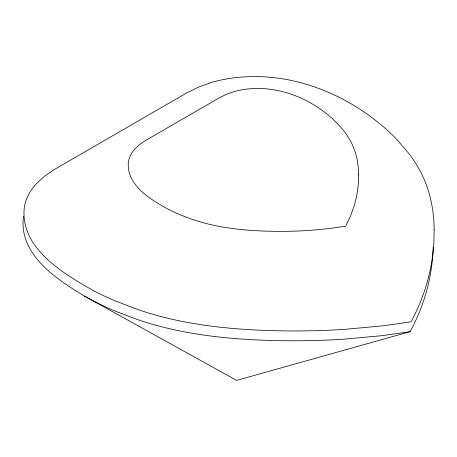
<?xml version="1.0" encoding="UTF-8"?>
<svg xmlns="http://www.w3.org/2000/svg" width="457" height="457" viewBox="0 0 457 457"><rect width="100%" height="100%" fill="white"/><g stroke="black" fill="none" stroke-linecap="round" stroke-linejoin="round"><path stroke-width="0.69" d="M433.162 247.38L433.036 250.927A490.829 301.506 5.2 0 1 426.478 291.377C422.582 305.373 417.07 318.912 410.118 331.668L236.606 380.401L84.528 296.125C56.457 279.233 18.28 254.321 23.513 216.401M410.118 331.668L381.886 335.672L343.847 339.174A490.829 301.506 5.2 0 1 277.942 340.636C238.822 339.797 199.492 336.518 161.504 326.726A228.232 140.202 5.2 0 1 138.128 319.809L114.627 310.886A247.528 152.055 5.2 0 1 91.783 300.078L84.528 296.125M358.602 174.534L358.591 177.693A274.88 168.856 5.2 0 1 353.832 206.867L350.256 216.618L345.606 226.232L329.748 228.483L313.731 230.065A274.88 168.856 5.2 0 1 266.203 231.133C245.946 230.488 225.627 228.523 205.958 223.456A128.423 78.89 5.2 0 1 188.49 218.046L179.63 214.556A139.042 85.408 5.2 0 1 166.799 208.489C149.485 198.784 125.841 184.502 128.446 161.487A59.827 36.749 5.2 0 1 134.792 149.033L139.528 144.572L145.532 140.505L219.531 97.701L226.489 94.262L234.018 91.634A59.827 36.749 5.2 0 1 254.583 88.521C281.392 87.601 307.71 98.215 328.24 115.101A139.042 85.408 5.2 0 1 337.249 123.384L342.339 129.051A128.423 78.89 5.2 0 1 349.988 140.145C355.917 150.564 358.545 162.601 358.602 174.534M434.15 229.797L433.933 241.09A490.829 301.506 5.2 0 1 427.375 281.541C423.473 295.536 417.966 309.075 411.014 321.837L382.777 325.841L344.744 329.337A490.829 301.506 5.2 0 1 278.839 330.799C239.719 329.96 200.389 326.681 162.395 316.895A228.232 140.202 5.2 0 1 139.025 309.972L115.524 301.049A247.528 152.055 5.2 0 1 92.68 290.241C62.295 272.886 19.28 247.557 24.404 206.57A106.51 65.425 5.2 0 1 35.703 184.4L44.129 176.453L54.817 169.216L186.559 93.011L198.949 86.893L212.351 82.214A106.51 65.425 5.2 0 1 248.962 76.673C296.69 75.028 343.538 93.925 380.087 123.99A247.528 152.055 5.2 0 1 396.133 138.734L409.084 153.752A228.232 140.202 5.2 0 1 418.806 168.57C429.369 187.13 434.041 208.558 434.15 229.797"/></g></svg>
